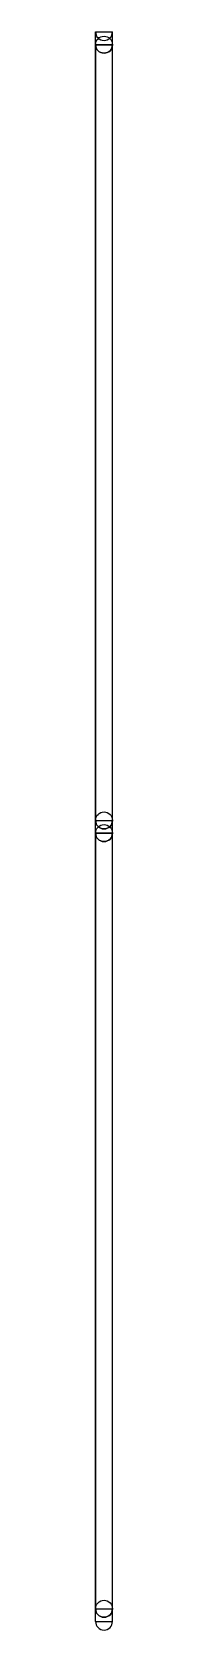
# Model space of a CAD drawing. Header units: millimetres. Extents: x 5543 to 15648, y 4351 to 19091.
# Drawn here: x 12168 to 12194, y 6539 to 8932 of the extents above; entities that cross this region are included whole.
import ezdxf

# ---------------------------------------------------------------- set-up
doc = ezdxf.new("R2010")
doc.units = ezdxf.units.MM
doc.layers.add('IfcObject', color=7, linetype='CONTINUOUS')

msp = doc.modelspace()

# ---------------------------------------------------------------- linework, layer by layer
at = {"layer": 'IfcObject'}
for p, q in [((12168.5, 8913.2, -4525.4), (12168.5, 8932.3, -4525.4)), ((12168.5, 8913.2, -4500), (12168.5, 8932.3, -4500)), ((12168.5, 8932.3, -4525.4), (12168.5, 8932.3, -4500)), ((12168.5, 8913.2, -4500), (12168.5, 8932.3, -4500)), ((12168.5, 8932.3, -4500), (12193.9, 8932.3, -4500)), ((12168.5, 8913.2, -4525.4), (12168.5, 8932.3, -4525.4)), ((12168.5, 8932.3, -4525.4), (12168.5, 8932.3, -4500)), ((12168.5, 8932.3, -4500), (12193.9, 8932.3, -4500)), ((12193.9, 8913.2, -4500), (12193.9, 8932.3, -4500)), ((12193.9, 8913.2, -4500), (12193.9, 8932.3, -4500)), ((12193.9, 8913.2, -4525.4), (12193.9, 8932.3, -4525.4)), ((12193.9, 8932.3, -4500), (12193.9, 8932.3, -4525.4)), ((12193.9, 8913.2, -4525.4), (12193.9, 8932.3, -4525.4)), ((12193.9, 8932.3, -4500), (12193.9, 8932.3, -4525.4)), ((12168.5, 8913.2, -4525.4), (12168.5, 8913.2, -4500)), ((12168.5, 8913.2, -4500), (12193.9, 8913.2, -4500)), ((12168.5, 8913.2, -4525.4), (12168.5, 8913.2, -4500)), ((12168.5, 8913.2, -4500), (12193.9, 8913.2, -4500)), ((12168.5, 7751.3, -4525.4), (12168.5, 8913.2, -4525.4)), ((12168.5, 7751.3, -4525.4), (12168.5, 8913.2, -4525.4)), ((12168.5, 8913.2, -4506.4), (12168.5, 8913.2, -4500)), ((12168.5, 8913.2, -4506.4), (12168.5, 7751.3, -4506.4)), ((12168.5, 8913.2, -4500), (12168.5, 7751.3, -4500)), ((12168.5, 8913.2, -4506.4), (12168.5, 8913.2, -4500)), ((12193.9, 8913.2, -4506.4), (12168.5, 8913.2, -4506.4)), ((12193.9, 8913.2, -4500), (12168.5, 8913.2, -4500)), ((12168.5, 8913.2, -4506.4), (12168.5, 7751.3, -4506.4)), ((12193.9, 8913.2, -4506.4), (12168.5, 8913.2, -4506.4)), ((12168.5, 8913.2, -4500), (12168.5, 7751.3, -4500)), ((12193.9, 8913.2, -4500), (12168.5, 8913.2, -4500)), ((12193.9, 8913.2, -4500), (12193.9, 8913.2, -4525.4)), ((12193.9, 8913.2, -4500), (12193.9, 8913.2, -4525.4)), ((12193.9, 8913.2, -4506.4), (12193.9, 8913.2, -4500)), ((12193.9, 7751.3, -4506.4), (12193.9, 8913.2, -4506.4)), ((12193.9, 7751.3, -4500), (12193.9, 8913.2, -4500)), ((12193.9, 8913.2, -4506.4), (12193.9, 8913.2, -4500)), ((12193.9, 7751.3, -4506.4), (12193.9, 8913.2, -4506.4)), ((12193.9, 7751.3, -4500), (12193.9, 8913.2, -4500)), ((12168.5, 7732.3, -4525.4), (12168.5, 7751.3, -4525.4)), ((12168.5, 7732.3, -4500), (12168.5, 7751.3, -4500)), ((12168.5, 7751.3, -4525.4), (12168.5, 7751.3, -4500)), ((12168.5, 7732.3, -4500), (12168.5, 7751.3, -4500)), ((12168.5, 7751.3, -4500), (12193.9, 7751.3, -4500)), ((12168.5, 7732.3, -4525.4), (12168.5, 7751.3, -4525.4)), ((12168.5, 7751.3, -4525.4), (12168.5, 7751.3, -4500)), ((12168.5, 7751.3, -4500), (12193.9, 7751.3, -4500)), ((12168.5, 7732.3, -4525.4), (12168.5, 7751.3, -4525.4)), ((12168.5, 7732.3, -4500), (12168.5, 7751.3, -4500)), ((12168.5, 7751.3, -4525.4), (12168.5, 7751.3, -4500)), ((12168.5, 7732.3, -4500), (12168.5, 7751.3, -4500)), ((12168.5, 7751.3, -4500), (12193.9, 7751.3, -4500)), ((12168.5, 7732.3, -4525.4), (12168.5, 7751.3, -4525.4)), ((12168.5, 7751.3, -4525.4), (12168.5, 7751.3, -4500)), ((12168.5, 7751.3, -4500), (12193.9, 7751.3, -4500)), ((12168.5, 7751.3, -4506.4), (12168.5, 7751.3, -4500)), ((12168.5, 7751.3, -4506.4), (12168.5, 7751.3, -4500)), ((12168.5, 7751.3, -4506.4), (12193.9, 7751.3, -4506.4)), ((12168.5, 7751.3, -4500), (12193.9, 7751.3, -4500)), ((12168.5, 7751.3, -4506.4), (12193.9, 7751.3, -4506.4)), ((12168.5, 7751.3, -4500), (12193.9, 7751.3, -4500)), ((12168.5, 7732.3, -4525.4), (12168.5, 7732.3, -4500)), ((12168.5, 7732.3, -4500), (12193.9, 7732.3, -4500)), ((12168.5, 7732.3, -4525.4), (12168.5, 7732.3, -4500)), ((12168.5, 7732.3, -4500), (12193.9, 7732.3, -4500)), ((12168.5, 6570.4, -4525.4), (12168.5, 7732.3, -4525.4)), ((12168.5, 6570.4, -4525.4), (12168.5, 7732.3, -4525.4)), ((12168.5, 7732.3, -4506.4), (12168.5, 7732.3, -4500)), ((12168.5, 7732.3, -4506.4), (12168.5, 6570.4, -4506.4)), ((12168.5, 7732.3, -4500), (12168.5, 6570.4, -4500)), ((12168.5, 7732.3, -4506.4), (12168.5, 7732.3, -4500)), ((12193.9, 7732.3, -4506.4), (12168.5, 7732.3, -4506.4)), ((12193.9, 7732.3, -4500), (12168.5, 7732.3, -4500)), ((12168.5, 7732.3, -4506.4), (12168.5, 6570.4, -4506.4)), ((12193.9, 7732.3, -4506.4), (12168.5, 7732.3, -4506.4)), ((12168.5, 7732.3, -4500), (12168.5, 6570.4, -4500)), ((12193.9, 7732.3, -4500), (12168.5, 7732.3, -4500)), ((12168.5, 7732.3, -4525.4), (12168.5, 7732.3, -4500)), ((12168.5, 7732.3, -4500), (12193.9, 7732.3, -4500)), ((12168.5, 7732.3, -4525.4), (12168.5, 7732.3, -4500)), ((12168.5, 7732.3, -4500), (12193.9, 7732.3, -4500)), ((12193.9, 7732.3, -4500), (12193.9, 7751.3, -4500)), ((12193.9, 7732.3, -4500), (12193.9, 7751.3, -4500)), ((12193.9, 7732.3, -4525.4), (12193.9, 7751.3, -4525.4)), ((12193.9, 7751.3, -4500), (12193.9, 7751.3, -4525.4)), ((12193.9, 7732.3, -4525.4), (12193.9, 7751.3, -4525.4)), ((12193.9, 7751.3, -4500), (12193.9, 7751.3, -4525.4)), ((12193.9, 7732.3, -4500), (12193.9, 7751.3, -4500)), ((12193.9, 7732.3, -4500), (12193.9, 7751.3, -4500)), ((12193.9, 7732.3, -4525.4), (12193.9, 7751.3, -4525.4)), ((12193.9, 7751.3, -4500), (12193.9, 7751.3, -4525.4)), ((12193.9, 7732.3, -4525.4), (12193.9, 7751.3, -4525.4)), ((12193.9, 7751.3, -4500), (12193.9, 7751.3, -4525.4)), ((12193.9, 7751.3, -4506.4), (12193.9, 7751.3, -4500)), ((12193.9, 7751.3, -4506.4), (12193.9, 7751.3, -4500)), ((12193.9, 7732.3, -4500), (12193.9, 7732.3, -4525.4)), ((12193.9, 7732.3, -4500), (12193.9, 7732.3, -4525.4)), ((12193.9, 7732.3, -4506.4), (12193.9, 7732.3, -4500)), ((12193.9, 6570.4, -4506.4), (12193.9, 7732.3, -4506.4)), ((12193.9, 6570.4, -4500), (12193.9, 7732.3, -4500)), ((12193.9, 7732.3, -4506.4), (12193.9, 7732.3, -4500)), ((12193.9, 6570.4, -4506.4), (12193.9, 7732.3, -4506.4)), ((12193.9, 6570.4, -4500), (12193.9, 7732.3, -4500)), ((12193.9, 7732.3, -4500), (12193.9, 7732.3, -4525.4)), ((12193.9, 7732.3, -4500), (12193.9, 7732.3, -4525.4)), ((12168.5, 6551.3, -4525.4), (12168.5, 6570.4, -4525.4)), ((12168.5, 6551.3, -4500), (12168.5, 6570.4, -4500)), ((12168.5, 6570.4, -4525.4), (12168.5, 6570.4, -4500)), ((12168.5, 6551.3, -4500), (12168.5, 6570.4, -4500)), ((12168.5, 6570.4, -4500), (12193.9, 6570.4, -4500)), ((12168.5, 6551.3, -4525.4), (12168.5, 6570.4, -4525.4)), ((12168.5, 6570.4, -4525.4), (12168.5, 6570.4, -4500)), ((12168.5, 6570.4, -4500), (12193.9, 6570.4, -4500)), ((12168.5, 6570.4, -4506.4), (12168.5, 6570.4, -4500)), ((12168.5, 6570.4, -4506.4), (12168.5, 6570.4, -4500)), ((12168.5, 6570.4, -4506.4), (12193.9, 6570.4, -4506.4)), ((12168.5, 6570.4, -4500), (12193.9, 6570.4, -4500)), ((12168.5, 6570.4, -4506.4), (12193.9, 6570.4, -4506.4)), ((12168.5, 6570.4, -4500), (12193.9, 6570.4, -4500)), ((12193.9, 6551.3, -4500), (12193.9, 6570.4, -4500)), ((12193.9, 6551.3, -4500), (12193.9, 6570.4, -4500)), ((12193.9, 6551.3, -4525.4), (12193.9, 6570.4, -4525.4)), ((12193.9, 6570.4, -4500), (12193.9, 6570.4, -4525.4)), ((12193.9, 6551.3, -4525.4), (12193.9, 6570.4, -4525.4)), ((12193.9, 6570.4, -4500), (12193.9, 6570.4, -4525.4)), ((12193.9, 6570.4, -4506.4), (12193.9, 6570.4, -4500)), ((12193.9, 6570.4, -4506.4), (12193.9, 6570.4, -4500)), ((12168.5, 6551.3, -4525.4), (12168.5, 6551.3, -4500)), ((12168.5, 6551.3, -4500), (12193.9, 6551.3, -4500)), ((12168.5, 6551.3, -4525.4), (12168.5, 6551.3, -4500)), ((12168.5, 6551.3, -4500), (12193.9, 6551.3, -4500)), ((12193.9, 6551.3, -4500), (12193.9, 6551.3, -4525.4)), ((12193.9, 6551.3, -4500), (12193.9, 6551.3, -4525.4))]:
    msp.add_line(p, q, dxfattribs=at)
for centre in [(12181.2, 8913.2, -4525.4), (12181.2, 8913.2, -4525.4), (12181.2, 7751.3, -4525.4), (12181.2, 7751.3, -4525.4), (12181.2, 7732.3, -4525.4), (12181.2, 7732.3, -4525.4), (12181.2, 6570.4, -4525.4), (12181.2, 6570.4, -4525.4)]:
    msp.add_circle(centre, 12.7, dxfattribs=at)
for centre in [(12181.2, 8932.3, -4525.4), (12181.2, 8932.3, -4525.4), (12181.2, 8913.2, -4525.4), (12181.2, 8913.2, -4525.4), (12181.2, 7751.3, -4525.4), (12181.2, 7751.3, -4525.4), (12181.2, 7751.3, -4525.4), (12181.2, 7751.3, -4525.4), (12181.2, 7732.3, -4525.4), (12181.2, 7732.3, -4525.4), (12181.2, 7732.3, -4525.4), (12181.2, 7732.3, -4525.4), (12181.2, 6570.4, -4525.4), (12181.2, 6570.4, -4525.4), (12181.2, 6551.3, -4525.4), (12181.2, 6551.3, -4525.4)]:
    msp.add_arc(centre, 12.7, 180, 0, dxfattribs=at)

doc.saveas('drawing.dxf')
